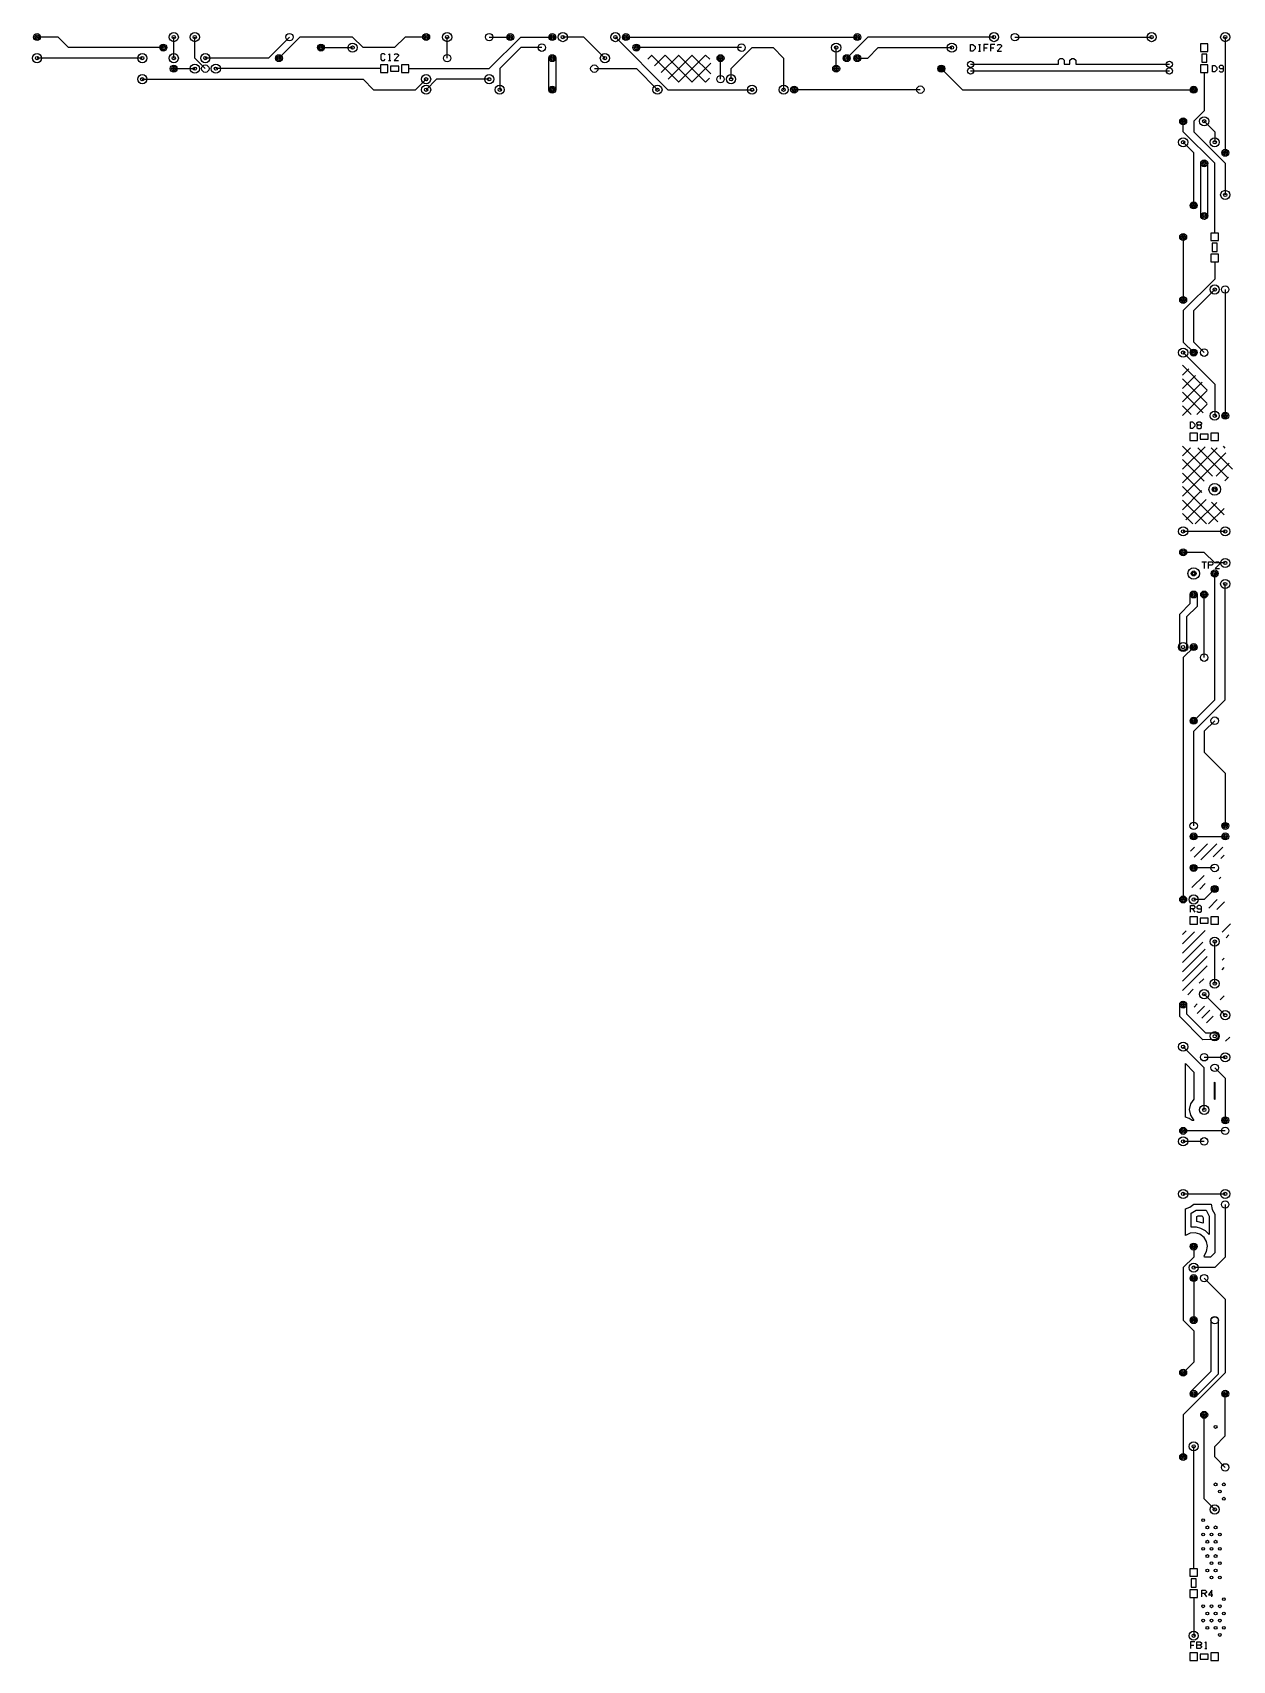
# Model space of a CAD drawing. Extents: x 7 to 284, y 6 to 364.
# Drawn here: x 139.1 to 284.1, y 167.2 to 363.8 of the extents above; entities that cross this region are included whole.
import ezdxf

# ---------------------------------------------------------------- set-up
doc = ezdxf.new("R2010")
doc.units = 0
doc.layers.add('SCORE', color=5, linetype='CONTINUOUS')

msp = doc.modelspace()

# ---------------------------------------------------------------- linework, layer by layer
at = {"layer": 'SCORE'}
for p, q in [((142.24, 363.22), (139.7, 363.22)), ((143.51, 361.95), (142.24, 363.22)), ((154.94, 361.95), (143.51, 361.95)), ((156.21, 360.68), (156.21, 363.22)), ((158.75, 360.68), (158.75, 363.22)), ((170.18, 363.22), (167.64, 360.68)), ((171.45, 363.22), (168.91, 360.68)), ((177.8, 363.22), (171.45, 363.22)), ((173.99, 361.95), (177.8, 361.95)), ((179.07, 361.95), (177.8, 363.22)), ((182.88, 361.95), (179.07, 361.95)), ((184.15, 363.22), (182.88, 361.95)), ((186.69, 363.22), (184.15, 363.22)), ((189.23, 360.68), (189.23, 363.22)), ((194.31, 359.41), (198.12, 363.22)), ((194.31, 363.22), (196.85, 363.22)), ((198.12, 361.95), (195.58, 359.41)), ((198.12, 363.22), (201.93, 363.22)), ((200.66, 361.95), (198.12, 361.95)), ((205.74, 363.22), (203.2, 363.22)), ((208.28, 360.68), (205.74, 363.22)), ((209.55, 363.22), (215.9, 356.87)), ((210.82, 363.22), (238.76, 363.22)), ((224.79, 361.95), (212.09, 361.95)), ((223.52, 359.41), (226.06, 361.95)), ((226.06, 361.95), (228.6, 361.95)), ((228.6, 361.95), (229.87, 360.68)), ((236.22, 359.41), (236.22, 361.95)), ((240.03, 363.22), (237.49, 360.68)), ((255.27, 363.22), (240.03, 363.22)), ((240.03, 360.68), (241.3, 361.95)), ((241.3, 361.95), (250.19, 361.95)), ((252.46, 361.54), (252.46, 362.34)), ((252.46, 362.34), (252.7267, 362.34)), ((252.7267, 362.34), (252.9933, 362.0733)), ((252.9933, 361.8067), (252.7267, 361.54)), ((252.9933, 362.0733), (252.9933, 361.8067)), ((253.3933, 362.34), (253.66, 362.34)), ((253.5267, 362.34), (253.5267, 361.54)), ((254.5933, 362.34), (254.06, 362.34)), ((254.06, 362.34), (254.06, 361.54)), ((254.06, 361.94), (254.46, 361.94)), ((255.3933, 362.34), (254.86, 362.34)), ((254.86, 362.34), (254.86, 361.54)), ((254.86, 361.94), (255.26, 361.94)), ((255.66, 362.2067), (255.7933, 362.34)), ((256.1933, 362.0733), (255.66, 361.54)), ((255.7933, 362.34), (256.06, 362.34)), ((256.06, 362.34), (256.1933, 362.2067)), ((256.1933, 362.2067), (256.1933, 362.0733)), ((257.81, 363.22), (274.32, 363.22)), ((281.12, 362.4), (280.22, 362.4)), ((280.22, 362.4), (280.22, 361.5)), ((281.12, 361.5), (281.12, 362.4)), ((283.21, 363.22), (283.21, 349.25)), ((152.4, 360.68), (139.7, 360.68)), ((160.02, 359.41), (158.75, 360.68)), ((167.64, 360.68), (160.02, 360.68)), ((182.06, 359.86), (181.16, 359.86)), ((181.16, 359.86), (181.16, 358.96)), ((181.3433, 361.21), (181.21, 361.0767)), ((181.21, 361.0767), (181.21, 360.5433)), ((181.21, 360.5433), (181.3433, 360.41)), ((181.61, 361.21), (181.3433, 361.21)), ((181.3433, 360.41), (181.61, 360.41)), ((181.7433, 361.0767), (181.61, 361.21)), ((181.61, 360.41), (181.7433, 360.5433)), ((182.06, 358.96), (182.06, 359.86)), ((182.1433, 361.0767), (182.2767, 361.21)), ((182.1433, 360.41), (182.41, 360.41)), ((182.2767, 361.21), (182.2767, 360.41)), ((182.81, 361.0767), (182.9433, 361.21)), ((183.3433, 360.9433), (182.81, 360.41)), ((182.81, 360.41), (183.3433, 360.41)), ((182.9433, 361.21), (183.21, 361.21)), ((183.21, 361.21), (183.3433, 361.0767)), ((183.3433, 361.0767), (183.3433, 360.9433)), ((184.6, 359.86), (183.7, 359.86)), ((183.7, 359.86), (183.7, 358.96)), ((184.6, 358.96), (184.6, 359.86)), ((201.512, 360.7212), (201.542, 360.8407)), ((201.512, 356.8288), (201.512, 360.7212)), ((201.542, 360.8407), (201.633, 360.977)), ((201.633, 360.977), (201.732, 361.0504)), ((201.732, 361.0504), (201.8888, 361.098)), ((201.8888, 361.098), (202.0519, 361.0819)), ((202.0519, 361.0819), (202.1964, 361.0047)), ((202.1964, 361.0047), (202.3004, 360.878)), ((202.3004, 360.878), (202.348, 360.7212)), ((202.348, 360.7212), (202.35, 356.87)), ((213.4705, 360.5723), (213.9481, 361.05)), ((213.9208, 361.05), (217.2008, 357.77)), ((214.2836, 359.7592), (215.5745, 361.05)), ((215.0968, 358.946), (217.2008, 361.05)), ((215.5472, 361.05), (218.8272, 357.77)), ((215.91, 358.1328), (218.8272, 361.05)), ((217.1735, 357.77), (220.4535, 361.05)), ((217.1735, 361.05), (220.4535, 357.77)), ((218.7998, 361.05), (221.0648, 358.7851)), ((218.7998, 357.77), (221.087, 360.0571)), ((220.4262, 361.05), (220.9383, 360.5379)), ((222.25, 358.14), (222.25, 360.68)), ((229.87, 360.68), (229.87, 356.87)), ((238.76, 360.68), (240.03, 360.68)), ((252.7267, 361.54), (252.46, 361.54)), ((252.46, 359.94), (263.06, 359.94)), ((253.3933, 361.54), (253.66, 361.54)), ((255.66, 361.54), (256.1933, 361.54)), ((263.06, 360.42), (263.28, 360.64)), ((263.06, 359.94), (263.06, 360.42)), ((263.28, 360.64), (263.54, 360.64)), ((263.54, 360.64), (263.76, 360.42)), ((263.76, 360.42), (263.76, 359.94)), ((263.76, 359.94), (264.46, 359.94)), ((264.46, 360.42), (264.68, 360.64)), ((264.46, 359.94), (264.46, 360.42)), ((264.68, 360.64), (264.94, 360.64)), ((264.94, 360.64), (265.16, 360.42)), ((265.16, 360.42), (265.16, 359.94)), ((265.16, 359.94), (276.46, 359.94)), ((280.22, 361.5), (281.12, 361.5)), ((281.12, 359.86), (280.22, 359.86)), ((280.22, 359.86), (280.22, 358.96)), ((280.97, 361.18), (280.37, 361.18)), ((280.37, 361.18), (280.37, 360.18)), ((280.37, 360.18), (280.97, 360.18)), ((280.97, 360.18), (280.97, 361.18)), ((281.12, 358.96), (281.12, 359.86)), ((281.67, 359.01), (281.67, 359.81)), ((281.67, 359.81), (281.9367, 359.81)), ((281.9367, 359.81), (282.2033, 359.5433)), ((282.6033, 359.81), (282.47, 359.6767)), ((282.87, 359.81), (282.6033, 359.81)), ((283.0033, 359.6767), (282.87, 359.81)), ((152.4, 358.14), (179.07, 358.14)), ((156.21, 359.41), (158.75, 359.41)), ((179.07, 359.41), (161.29, 359.41)), ((181.16, 359.41), (179.07, 359.41)), ((179.07, 358.14), (180.34, 356.87)), ((181.16, 358.96), (182.06, 358.96)), ((183.38, 359.71), (182.38, 359.71)), ((182.38, 359.71), (182.38, 359.11)), ((182.38, 359.11), (183.38, 359.11)), ((183.38, 359.11), (183.38, 359.71)), ((183.7, 358.96), (184.6, 358.96)), ((184.6, 359.41), (186.69, 359.41)), ((185.42, 356.87), (186.69, 358.14)), ((186.69, 359.41), (194.31, 359.41)), ((187.96, 358.14), (186.69, 356.87)), ((194.31, 358.14), (187.96, 358.14)), ((195.58, 359.41), (195.58, 356.87)), ((207.01, 359.41), (212.09, 359.41)), ((212.09, 359.41), (214.63, 356.87)), ((220.4262, 357.77), (220.9048, 358.2486)), ((223.52, 358.14), (223.52, 359.41)), ((248.92, 359.41), (251.46, 356.87)), ((252.46, 359.14), (276.46, 359.14)), ((280.22, 358.96), (281.12, 358.96)), ((280.67, 358.96), (280.67, 356.87)), ((281.9367, 359.01), (281.67, 359.01)), ((282.2033, 359.2767), (281.9367, 359.01)), ((282.2033, 359.5433), (282.2033, 359.2767)), ((282.47, 359.6767), (282.47, 359.5433)), ((282.47, 359.5433), (282.6033, 359.41)), ((282.47, 359.1433), (282.6033, 359.01)), ((282.6033, 359.41), (283.0033, 359.41)), ((282.6033, 359.01), (282.87, 359.01)), ((282.87, 359.01), (283.0033, 359.1433)), ((283.0033, 359.1433), (283.0033, 359.6767)), ((180.34, 356.87), (185.42, 356.87)), ((201.542, 356.7093), (201.512, 356.8288)), ((201.633, 356.573), (201.542, 356.7093)), ((201.7693, 356.482), (201.633, 356.573)), ((201.93, 356.45), (201.7693, 356.482)), ((202.0907, 356.482), (201.93, 356.45)), ((202.227, 356.573), (202.0907, 356.482)), ((202.318, 356.7093), (202.227, 356.573)), ((202.35, 356.87), (202.318, 356.7093)), ((215.9, 356.87), (226.06, 356.87)), ((246.38, 356.87), (231.14, 356.87)), ((251.46, 356.87), (279.4, 356.87)), ((280.67, 356.87), (280.67, 354.33)), ((280.67, 354.33), (279.4, 353.06)), ((278.13, 351.79), (278.13, 353.06)), ((279.4, 353.06), (279.4, 351.79)), ((280.67, 353.06), (281.94, 351.79)), ((281.94, 347.98), (278.13, 351.79)), ((279.4, 349.25), (278.13, 350.52)), ((279.4, 351.79), (283.21, 347.98)), ((281.94, 351.79), (281.94, 350.52)), ((279.4, 342.9), (279.4, 349.25)), ((280.25, 347.98), (280.282, 348.1407)), ((280.252, 341.5888), (280.25, 347.98)), ((280.282, 348.1407), (280.373, 348.277)), ((280.373, 348.277), (280.5093, 348.368)), ((280.5093, 348.368), (280.67, 348.4)), ((280.67, 348.4), (280.8307, 348.368)), ((280.8307, 348.368), (280.967, 348.277)), ((280.967, 348.277), (281.058, 348.1407)), ((281.058, 348.1407), (281.088, 348.0212)), ((281.088, 348.0212), (281.088, 341.5888)), ((281.94, 341.63), (281.94, 347.98)), ((283.21, 347.98), (283.21, 344.17)), ((280.2996, 341.432), (280.252, 341.5888)), ((280.4036, 341.3053), (280.2996, 341.432)), ((280.5481, 341.2281), (280.4036, 341.3053)), ((280.7112, 341.212), (280.5481, 341.2281)), ((280.8307, 341.242), (280.7112, 341.212)), ((280.967, 341.333), (280.8307, 341.242)), ((281.058, 341.4693), (280.967, 341.333)), ((281.088, 341.5888), (281.058, 341.4693)), ((281.94, 339.54), (281.94, 341.63)), ((278.13, 339.09), (278.13, 331.47)), ((282.39, 339.54), (281.49, 339.54)), ((281.49, 339.54), (281.49, 338.64)), ((281.49, 338.64), (282.39, 338.64)), ((282.24, 338.32), (281.64, 338.32)), ((281.64, 338.32), (281.64, 337.32)), ((282.24, 337.32), (282.24, 338.32)), ((282.39, 338.64), (282.39, 339.54)), ((282.39, 337), (281.49, 337)), ((281.49, 337), (281.49, 336.1)), ((281.64, 337.32), (282.24, 337.32)), ((282.39, 336.1), (282.39, 337)), ((281.49, 336.1), (282.39, 336.1)), ((281.94, 336.1), (281.94, 334.01)), ((281.94, 334.01), (278.13, 330.2)), ((279.4, 330.2), (281.94, 332.74)), ((283.21, 332.74), (283.21, 317.5)), ((278.13, 330.2), (278.13, 326.39)), ((279.4, 326.39), (279.4, 330.2)), ((278.13, 326.39), (279.4, 325.12)), ((280.67, 325.12), (279.4, 326.39)), ((278.13, 325.12), (281.94, 321.31)), ((278.05, 323.5853), (281.04, 320.5953)), ((278.05, 322.4146), (278.8063, 323.1709)), ((278.05, 320.7882), (279.6195, 322.3577)), ((278.05, 321.959), (281.04, 318.969)), ((278.05, 319.1619), (280.4327, 321.5445)), ((278.05, 317.5355), (281.04, 320.5255)), ((281.94, 321.31), (281.94, 317.5)), ((278.05, 320.3326), (280.5334, 317.8493)), ((278.05, 318.7063), (279.0963, 317.66)), ((279.8008, 317.66), (281.04, 318.8992)), ((279, 315.96), (279, 316.76)), ((279, 316.76), (279.2667, 316.76)), ((279.2667, 316.76), (279.5333, 316.4933)), ((279.8, 316.6267), (279.9333, 316.76)), ((279.8, 316.4933), (279.8, 316.6267)), ((279.9333, 316.76), (280.2, 316.76)), ((280.2, 316.76), (280.3333, 316.6267)), ((280.3333, 316.6267), (280.3333, 316.4933)), ((279.85, 315.41), (278.95, 315.41)), ((278.95, 315.41), (278.95, 314.51)), ((279.2667, 315.96), (279, 315.96)), ((279.5333, 316.2267), (279.2667, 315.96)), ((279.5333, 316.4933), (279.5333, 316.2267)), ((279.9333, 316.36), (279.8, 316.4933)), ((279.9333, 316.36), (279.8, 316.2267)), ((279.8, 316.2267), (279.8, 316.0933)), ((279.8, 316.0933), (279.9333, 315.96)), ((279.85, 314.51), (279.85, 315.41)), ((280.2, 316.36), (279.9333, 316.36)), ((279.9333, 315.96), (280.2, 315.96)), ((281.17, 315.26), (280.17, 315.26)), ((280.17, 315.26), (280.17, 314.66)), ((280.17, 314.66), (281.17, 314.66)), ((280.3333, 316.4933), (280.2, 316.36)), ((280.3333, 316.2267), (280.2, 316.36)), ((280.2, 315.96), (280.3333, 316.0933)), ((280.3333, 316.0933), (280.3333, 316.2267)), ((281.17, 314.66), (281.17, 315.26)), ((282.39, 315.41), (281.49, 315.41)), ((281.49, 315.41), (281.49, 314.51)), ((282.39, 314.51), (282.39, 315.41)), ((278.05, 313.8273), (281.688, 310.1893)), ((278.05, 311.0302), (280.7798, 313.76)), ((278.05, 309.4038), (282.2562, 313.61)), ((278.05, 312.6565), (279.0035, 313.61)), ((278.05, 307.7775), (283.277, 313.0045)), ((278.95, 314.51), (279.85, 314.51)), ((279.892, 313.6116), (283.5593, 309.9443)), ((281.49, 314.51), (282.39, 314.51)), ((281.5199, 313.61), (284.0835, 311.0465)), ((282.9502, 313.806), (283.1661, 313.5902)), ((278.05, 312.2009), (280.6695, 309.5814)), ((282.1002, 310.2013), (283.6894, 311.7905)), ((278.05, 310.5746), (280.384, 308.2406)), ((278.05, 308.9482), (282.3223, 304.6759)), ((283.1644, 309.6392), (283.6153, 310.0901)), ((278.05, 306.1511), (280.3487, 308.4498)), ((278.05, 307.3219), (280.9419, 304.43)), ((278.4653, 304.9401), (280.9108, 307.3856)), ((279.5816, 304.43), (282.1806, 307.029)), ((281.5706, 307.054), (283.09, 305.5346)), ((278.05, 305.6955), (279.3155, 304.43)), ((281.2079, 304.43), (283.09, 306.3121)), ((283.21, 303.53), (278.13, 303.53)), ((280.67, 300.99), (278.13, 300.99)), ((281.94, 299.72), (280.67, 300.99)), ((280.4, 299.85), (280.9333, 299.85)), ((280.6667, 299.85), (280.6667, 299.05)), ((281.2, 299.05), (281.2, 299.85)), ((281.2, 299.85), (281.6, 299.85)), ((281.6, 299.45), (281.2, 299.45)), ((281.6, 299.85), (281.7333, 299.7167)), ((281.7333, 299.5833), (281.6, 299.45)), ((281.7333, 299.7167), (281.7333, 299.5833)), ((283.21, 299.72), (281.94, 299.72)), ((282, 299.7167), (282.1333, 299.85)), ((282.5333, 299.5833), (282, 299.05)), ((282, 299.05), (282.5333, 299.05)), ((282.1333, 299.85), (282.4, 299.85)), ((282.4, 299.85), (282.5333, 299.7167)), ((282.5333, 299.7167), (282.5333, 299.5833)), ((281.94, 283.21), (281.94, 298.45)), ((283.21, 283.21), (283.21, 297.18)), ((278.98, 294.814), (278.982, 295.9512)), ((278.982, 295.9512), (279.0508, 296.1433)), ((279.0508, 296.1433), (279.1667, 296.2592)), ((279.1667, 296.2592), (279.3181, 296.3219)), ((279.3181, 296.3219), (279.4819, 296.3219)), ((279.4819, 296.3219), (279.6333, 296.2592)), ((279.6333, 296.2592), (279.7492, 296.1433)), ((279.7492, 296.1433), (279.818, 295.9512)), ((279.818, 295.9512), (279.82, 294.466)), ((280.67, 288.29), (280.67, 295.91)), ((277.71, 293.544), (278.98, 294.814)), ((277.712, 289.5188), (277.71, 293.544)), ((278.55, 293.196), (278.548, 289.5188)), ((279.82, 294.466), (278.55, 293.196)), ((277.7596, 289.362), (277.712, 289.5188)), ((277.8636, 289.2353), (277.7596, 289.362)), ((278.0081, 289.1581), (277.8636, 289.2353)), ((278.1712, 289.142), (278.0081, 289.1581)), ((279.4, 289.56), (278.13, 288.29)), ((278.2907, 289.172), (278.1712, 289.142)), ((278.427, 289.263), (278.2907, 289.172)), ((278.518, 289.3993), (278.427, 289.263)), ((278.548, 289.5188), (278.518, 289.3993)), ((278.13, 288.29), (278.13, 259.08)), ((279.4, 279.4), (283.21, 283.21)), ((279.4, 280.67), (281.94, 283.21)), ((279.4, 267.97), (279.4, 279.4)), ((281.94, 280.67), (280.67, 279.4)), ((280.67, 279.4), (280.67, 276.86)), ((280.67, 276.86), (283.21, 274.32)), ((283.21, 274.32), (283.21, 267.97)), ((279.03, 264.8965), (279.5195, 265.386)), ((279.4, 266.7), (283.21, 266.7)), ((279.4724, 264.2075), (281.0648, 265.8)), ((280.2745, 263.8783), (282.1962, 265.8)), ((281.7542, 264.2267), (282.9367, 265.4092)), ((282.6784, 264.0195), (283.09, 264.4311)), ((279.17, 260.5111), (280.6489, 261.99)), ((281.94, 262.89), (279.4, 262.89)), ((282.4771, 261.5554), (282.6899, 261.7683)), ((280.1253, 260.335), (280.7933, 261.0029)), ((281.94, 260.35), (280.67, 259.08)), ((279, 257.54), (279, 258.34)), ((279, 258.34), (279.4, 258.34)), ((279.4, 257.94), (279, 257.94)), ((279.2667, 257.94), (279.5333, 257.54)), ((280.67, 259.08), (279.4, 259.08)), ((279.4, 258.34), (279.5333, 258.2067)), ((279.5333, 258.0733), (279.4, 257.94)), ((279.5333, 258.2067), (279.5333, 258.0733)), ((279.9333, 258.34), (279.8, 258.2067)), ((279.8, 258.2067), (279.8, 258.0733)), ((279.8, 258.0733), (279.9333, 257.94)), ((279.8, 257.6733), (279.9333, 257.54)), ((280.2, 258.34), (279.9333, 258.34)), ((279.9333, 257.94), (280.3333, 257.94)), ((279.9333, 257.54), (280.2, 257.54)), ((280.3333, 258.2067), (280.2, 258.34)), ((280.2, 257.54), (280.3333, 257.6733)), ((280.3333, 257.6733), (280.3333, 258.2067)), ((281.2333, 258.0489), (282.2524, 259.068)), ((282.2058, 257.89), (283.1093, 258.7935)), ((279.85, 256.99), (278.95, 256.99)), ((278.95, 256.99), (278.95, 256.09)), ((278.95, 256.09), (279.85, 256.09)), ((279.85, 256.09), (279.85, 256.99)), ((281.17, 256.84), (280.17, 256.84)), ((280.17, 256.84), (280.17, 256.24)), ((280.17, 256.24), (281.17, 256.24)), ((281.17, 256.24), (281.17, 256.84)), ((282.39, 256.99), (281.49, 256.99)), ((281.49, 256.99), (281.49, 256.09)), ((281.49, 256.09), (282.39, 256.09)), ((282.39, 256.09), (282.39, 256.99)), ((282.8434, 255.1335), (283.84, 256.1301)), ((278.05, 252.6028), (280.7872, 255.34)), ((278.05, 254.8656), (278.4973, 255.3128)), ((278.05, 253.7342), (279.5058, 255.19)), ((278.05, 251.4715), (280.4931, 253.9146)), ((281.94, 248.92), (281.94, 254)), ((283.3112, 254.4699), (283.6374, 254.7961)), ((278.05, 250.3401), (280.8065, 253.0966)), ((278.05, 249.2087), (281.04, 252.1987)), ((282.84, 251.736), (283.09, 251.986)), ((278.05, 248.0774), (281.04, 251.0674)), ((282.84, 250.6046), (283.09, 250.8546)), ((278.6824, 247.5784), (279.3475, 248.2434)), ((280.0766, 248.9725), (280.6175, 249.5134)), ((277.71, 244.936), (277.712, 246.4212)), ((277.712, 246.4212), (277.7808, 246.6133)), ((277.7808, 246.6133), (277.932, 246.7504)), ((277.932, 246.7504), (278.0888, 246.798)), ((278.0888, 246.798), (278.2519, 246.7819)), ((278.2519, 246.7819), (278.427, 246.677)), ((278.427, 246.677), (278.518, 246.5407)), ((278.518, 246.5407), (278.55, 246.38)), ((278.55, 246.38), (278.55, 245.284)), ((279.45, 246.0832), (279.8332, 246.4664)), ((279.8024, 245.3043), (280.6988, 246.2007)), ((280.67, 247.65), (283.21, 245.11)), ((282.6111, 246.9816), (283.09, 247.4605)), ((280.496, 242.15), (277.71, 244.936)), ((278.55, 245.284), (280.844, 242.99)), ((280.3681, 244.7386), (281.3384, 245.7089)), ((280.9338, 244.1729), (281.7644, 245.0035)), ((282.0619, 242.1681), (280.496, 242.15)), ((280.844, 242.99), (282.0219, 242.9819)), ((282.0219, 242.9819), (282.237, 242.867)), ((282.2064, 242.2453), (282.0619, 242.1681)), ((282.3104, 242.372), (282.2064, 242.2453)), ((282.237, 242.867), (282.3419, 242.6919)), ((282.358, 242.5288), (282.3104, 242.372)), ((282.3419, 242.6919), (282.358, 242.5288)), ((283.2622, 241.9759), (283.7569, 242.4705)), ((280.67, 238.76), (278.13, 241.3)), ((280.67, 240.03), (283.21, 240.03)), ((278.4, 239.2622), (279.42, 238.2422)), ((278.4, 232.7876), (278.4, 239.2622)), ((279.42, 238.2422), (279.42, 234.9745)), ((280.67, 233.68), (280.67, 238.76)), ((281.94, 238.76), (283.21, 237.49)), ((281.92, 234.9745), (281.92, 237.0122)), ((281.92, 237.0122), (281.96, 236.9722)), ((281.96, 236.9722), (281.96, 234.9346)), ((283.21, 237.49), (283.21, 232.41)), ((279.018, 234.3935), (278.8707, 233.707)), ((279.42, 234.9745), (279.018, 234.3935)), ((281.96, 234.9346), (281.92, 234.9745)), ((278.8624, 232.6404), (278.4, 232.7876)), ((279.2368, 232.39), (278.8624, 232.6404)), ((278.8707, 233.707), (278.9973, 233.0164)), ((278.9973, 233.0164), (279.4154, 232.39)), ((279.4154, 232.39), (279.2368, 232.39)), ((283.21, 231.14), (278.13, 231.14)), ((280.67, 229.87), (278.13, 229.87)), ((278.13, 223.52), (283.21, 223.52)), ((278.9544, 221.9204), (279.4245, 222.27)), ((279.4245, 222.27), (281.5107, 222.27)), ((281.5107, 222.27), (281.6173, 221.6567)), ((283.21, 222.25), (283.21, 215.9)), ((278.4, 221.741), (278.9544, 221.9204)), ((278.4, 218.5069), (278.4, 221.741)), ((279.1008, 221.2169), (279.6936, 221.57)), ((279.1019, 219.5205), (279.1008, 221.2169)), ((279.6936, 221.57), (280.909, 221.57)), ((279.8011, 220.7917), (279.9227, 220.87)), ((279.8015, 220.2128), (279.8011, 220.7917)), ((280.56, 220.0117), (279.8015, 220.2128)), ((279.9227, 220.87), (280.4351, 220.87)), ((280.4351, 220.87), (280.56, 220.6424)), ((280.56, 220.6424), (280.56, 220.0117)), ((280.909, 221.57), (281.26, 220.852)), ((281.26, 220.852), (281.26, 218.6377)), ((281.6173, 221.6567), (281.96, 221.0985)), ((281.96, 221.0985), (281.96, 216.4178)), ((278.9744, 218.7845), (278.4, 218.5069)), ((279.5905, 218.8287), (278.9744, 218.7845)), ((279.7273, 219.5169), (279.1019, 219.5205)), ((280.1631, 218.6549), (279.5905, 218.8287)), ((280.2818, 219.3693), (279.7273, 219.5169)), ((280.6509, 218.2759), (280.1631, 218.6549)), ((280.8281, 219.0609), (280.2818, 219.3693)), ((280.9526, 217.7839), (280.6509, 218.2759)), ((281.26, 218.6377), (280.8281, 219.0609)), ((279.4, 217.17), (279.4, 215.9)), ((280.65, 216.0632), (280.965, 216.5882)), ((281.0693, 217.197), (280.9526, 217.7839)), ((280.965, 216.5882), (281.0693, 217.197)), ((281.96, 216.4178), (281.4222, 215.88)), ((279.4, 215.9), (278.13, 214.63)), ((278.13, 214.63), (278.13, 208.28)), ((281.94, 214.63), (279.4, 214.63)), ((280.6945, 215.88), (280.65, 216.0632)), ((281.4222, 215.88), (280.6945, 215.88)), ((283.21, 215.9), (281.94, 214.63)), ((279.4, 213.36), (279.4, 208.28)), ((280.67, 213.36), (283.21, 210.82)), ((283.21, 210.82), (283.21, 201.93)), ((281.522, 208.3212), (281.5696, 208.478)), ((281.5696, 208.478), (281.643, 208.577)), ((281.643, 208.577), (281.7793, 208.668)), ((281.7793, 208.668), (281.8988, 208.698)), ((281.8988, 208.698), (282.0619, 208.6819)), ((282.0619, 208.6819), (282.2064, 208.6047)), ((282.2064, 208.6047), (282.3104, 208.478)), ((282.3104, 208.478), (282.358, 208.3212)), ((278.13, 208.28), (279.4, 207.01)), ((279.4, 207.01), (279.4, 203.2)), ((281.52, 202.104), (281.522, 208.3212)), ((282.358, 208.3212), (282.36, 201.756)), ((279.4, 203.2), (278.13, 201.93)), ((283.21, 201.93), (278.13, 196.85)), ((279.0753, 199.6564), (281.52, 202.104)), ((282.36, 201.756), (279.6664, 199.0653)), ((278.98, 199.39), (278.9981, 199.5119)), ((278.9981, 199.2681), (278.98, 199.39)), ((278.9981, 199.5119), (279.0753, 199.6564)), ((279.0753, 199.1236), (278.9981, 199.2681)), ((279.202, 199.0196), (279.0753, 199.1236)), ((279.3588, 198.972), (279.202, 199.0196)), ((279.5219, 198.9881), (279.3588, 198.972)), ((279.6664, 199.0653), (279.5219, 198.9881)), ((283.21, 194.31), (283.21, 199.39)), ((278.13, 196.85), (278.13, 191.77)), ((280.67, 186.69), (280.67, 196.85)), ((279.4, 180.34), (279.4, 193.04)), ((281.94, 193.04), (283.21, 194.31)), ((281.94, 191.77), (281.94, 193.04)), ((283.21, 190.5), (281.94, 191.77)), ((281.94, 185.42), (280.67, 186.69)), ((279.4, 178.25), (279.4, 180.34)), ((279.85, 178.25), (278.95, 178.25)), ((278.95, 178.25), (278.95, 177.35)), ((278.95, 177.35), (279.85, 177.35)), ((279.7, 177.03), (279.1, 177.03)), ((279.1, 177.03), (279.1, 176.03)), ((279.7, 176.03), (279.7, 177.03)), ((279.85, 177.35), (279.85, 178.25)), ((279.85, 175.71), (278.95, 175.71)), ((278.95, 175.71), (278.95, 174.81)), ((279.1, 176.03), (279.7, 176.03)), ((279.85, 174.81), (279.85, 175.71)), ((280.4, 174.86), (280.4, 175.66)), ((280.4, 175.66), (280.8, 175.66)), ((280.8, 175.26), (280.4, 175.26)), ((280.6667, 175.26), (280.9333, 174.86)), ((280.8, 175.66), (280.9333, 175.5267)), ((280.9333, 175.3933), (280.8, 175.26)), ((280.9333, 175.5267), (280.9333, 175.3933)), ((281.6, 175.66), (281.2, 175.1267)), ((281.2, 175.1267), (281.7333, 175.1267)), ((281.6, 174.86), (281.6, 175.66)), ((278.95, 174.81), (279.85, 174.81)), ((279.4, 174.81), (279.4, 172.72)), ((279.4, 172.72), (279.4, 170.18)), ((279.5333, 169.44), (279, 169.44)), ((279, 169.44), (279, 168.64)), ((279.8, 168.64), (279.8, 169.44)), ((279.8, 169.44), (280.2, 169.44)), ((280.2, 169.44), (280.3333, 169.3067)), ((280.3333, 169.1733), (280.2, 169.04)), ((280.3333, 169.3067), (280.3333, 169.1733)), ((280.7333, 169.3067), (280.8667, 169.44)), ((280.8667, 169.44), (280.8667, 168.64)), ((279.85, 168.09), (278.95, 168.09)), ((278.95, 168.09), (278.95, 167.19)), ((278.95, 167.19), (279.85, 167.19)), ((279, 169.04), (279.4, 169.04)), ((280.2, 169.04), (279.8, 169.04)), ((280.2, 168.64), (279.8, 168.64)), ((279.85, 167.19), (279.85, 168.09)), ((281.17, 167.94), (280.17, 167.94)), ((280.17, 167.94), (280.17, 167.34)), ((280.17, 167.34), (281.17, 167.34)), ((280.2, 169.04), (280.3333, 168.9067)), ((280.3333, 168.7733), (280.2, 168.64)), ((280.3333, 168.9067), (280.3333, 168.7733)), ((280.7333, 168.64), (281, 168.64)), ((281.17, 167.34), (281.17, 167.94)), ((282.39, 168.09), (281.49, 168.09)), ((281.49, 168.09), (281.49, 167.19)), ((281.49, 167.19), (282.39, 167.19)), ((282.39, 167.19), (282.39, 168.09))]:
    msp.add_line(p, q, dxfattribs=at)
for centre, radius in [((156.21, 363.22), 0.55), ((158.75, 363.22), 0.55), ((189.23, 363.22), 0.55), ((203.2, 363.22), 0.55), ((209.55, 363.22), 0.55), ((255.27, 363.22), 0.55), ((274.32, 363.22), 0.55), ((283.21, 363.22), 0.55), ((139.7, 363.22), 0.42), ((139.7, 363.22), 0.27), ((139.7, 363.22), 0.12), ((154.94, 361.95), 0.42), ((154.94, 361.95), 0.27), ((154.94, 361.95), 0.12), ((156.21, 363.22), 0.2), ((158.75, 363.22), 0.2), ((170.18, 363.22), 0.45), ((173.99, 361.95), 0.42), ((173.99, 361.95), 0.27), ((173.99, 361.95), 0.12), ((177.8, 361.95), 0.55), ((177.8, 361.95), 0.2), ((186.69, 363.22), 0.42), ((186.69, 363.22), 0.27), ((186.69, 363.22), 0.12), ((189.23, 363.22), 0.2), ((194.31, 363.22), 0.45), ((196.85, 363.22), 0.42), ((196.85, 363.22), 0.27), ((196.85, 363.22), 0.12), ((200.66, 361.95), 0.45), ((201.93, 363.22), 0.42), ((201.93, 363.22), 0.27), ((201.93, 363.22), 0.12), ((203.2, 363.22), 0.2), ((209.55, 363.22), 0.2), ((210.82, 363.22), 0.42), ((210.82, 363.22), 0.27), ((210.82, 363.22), 0.12), ((212.09, 361.95), 0.42), ((212.09, 361.95), 0.27), ((212.09, 361.95), 0.12), ((224.79, 361.95), 0.45), ((236.22, 361.95), 0.55), ((236.22, 361.95), 0.2), ((238.76, 363.22), 0.42), ((238.76, 363.22), 0.27), ((238.76, 363.22), 0.12), ((250.19, 361.95), 0.55), ((250.19, 361.95), 0.2), ((255.27, 363.22), 0.2), ((257.81, 363.22), 0.45), ((274.32, 363.22), 0.2), ((283.21, 363.22), 0.2), ((139.7, 360.68), 0.55), ((139.7, 360.68), 0.2), ((152.4, 360.68), 0.55), ((152.4, 360.68), 0.2), ((156.21, 360.68), 0.55), ((156.21, 359.41), 0.42), ((156.21, 360.68), 0.2), ((158.75, 359.41), 0.55), ((160.02, 360.68), 0.55), ((160.02, 359.41), 0.45), ((160.02, 360.68), 0.2), ((161.29, 359.41), 0.55), ((168.91, 360.68), 0.42), ((168.91, 360.68), 0.27), ((168.91, 360.68), 0.12), ((189.23, 360.68), 0.45), ((201.93, 360.68), 0.42), ((201.93, 360.68), 0.27), ((201.93, 360.68), 0.12), ((207.01, 359.41), 0.45), ((208.28, 360.68), 0.55), ((208.28, 360.68), 0.2), ((222.25, 360.68), 0.42), ((222.25, 360.68), 0.27), ((222.25, 360.68), 0.12), ((236.22, 359.41), 0.42), ((237.49, 360.68), 0.42), ((237.49, 360.68), 0.27), ((237.49, 360.68), 0.12), ((238.76, 360.68), 0.42), ((238.76, 360.68), 0.27), ((238.76, 360.68), 0.12), ((248.92, 359.41), 0.42), ((252.46, 359.94), 0.38), ((276.46, 359.94), 0.38), ((152.4, 358.14), 0.55), ((152.4, 358.14), 0.2), ((156.21, 359.41), 0.27), ((156.21, 359.41), 0.12), ((158.75, 359.41), 0.2), ((161.29, 359.41), 0.2), ((186.69, 358.14), 0.55), ((186.69, 358.14), 0.2), ((194.31, 358.14), 0.55), ((194.31, 358.14), 0.2), ((222.25, 358.14), 0.45), ((223.52, 358.14), 0.55), ((223.52, 358.14), 0.2), ((236.22, 359.41), 0.27), ((236.22, 359.41), 0.12), ((248.92, 359.41), 0.27), ((248.92, 359.41), 0.12), ((252.46, 359.14), 0.38), ((276.46, 359.14), 0.38), ((186.69, 356.87), 0.55), ((186.69, 356.87), 0.2), ((195.58, 356.87), 0.55), ((195.58, 356.87), 0.2), ((201.93, 356.87), 0.42), ((201.93, 356.87), 0.27), ((201.93, 356.87), 0.12), ((214.63, 356.87), 0.55), ((214.63, 356.87), 0.2), ((226.06, 356.87), 0.55), ((226.06, 356.87), 0.2), ((229.87, 356.87), 0.55), ((229.87, 356.87), 0.2), ((231.14, 356.87), 0.42), ((231.14, 356.87), 0.27), ((231.14, 356.87), 0.12), ((246.38, 356.87), 0.45), ((279.4, 356.87), 0.42), ((279.4, 356.87), 0.27), ((279.4, 356.87), 0.12), ((278.13, 353.06), 0.42), ((278.13, 353.06), 0.27), ((278.13, 353.06), 0.12), ((280.67, 353.06), 0.55), ((280.67, 353.06), 0.2), ((278.13, 350.52), 0.55), ((278.13, 350.52), 0.2), ((281.94, 350.52), 0.55), ((281.94, 350.52), 0.2), ((280.67, 347.98), 0.42), ((280.67, 347.98), 0.27), ((280.67, 347.98), 0.12), ((283.21, 349.25), 0.42), ((283.21, 349.25), 0.27), ((283.21, 349.25), 0.12), ((283.21, 344.17), 0.55), ((283.21, 344.17), 0.2), ((279.4, 342.9), 0.42), ((279.4, 342.9), 0.27), ((279.4, 342.9), 0.12), ((280.67, 341.63), 0.42), ((280.67, 341.63), 0.27), ((280.67, 341.63), 0.12), ((278.13, 339.09), 0.42), ((278.13, 339.09), 0.27), ((278.13, 339.09), 0.12), ((281.94, 332.74), 0.55), ((281.94, 332.74), 0.2), ((283.21, 332.74), 0.45), ((278.13, 331.47), 0.42), ((278.13, 331.47), 0.27), ((278.13, 331.47), 0.12), ((278.13, 325.12), 0.55), ((278.13, 325.12), 0.2), ((279.4, 325.12), 0.42), ((279.4, 325.12), 0.27), ((279.4, 325.12), 0.12), ((280.67, 325.12), 0.45), ((281.94, 317.5), 0.55), ((281.94, 317.5), 0.2), ((283.21, 317.5), 0.42), ((283.21, 317.5), 0.27), ((283.21, 317.5), 0.12), ((281.94, 308.61), 0.7), ((281.94, 308.61), 0.3), ((281.94, 308.61), 0.15), ((278.13, 303.53), 0.55), ((278.13, 303.53), 0.2), ((283.21, 303.53), 0.55), ((283.21, 303.53), 0.2), ((278.13, 300.99), 0.42), ((278.13, 300.99), 0.27), ((278.13, 300.99), 0.12), ((279.4, 298.45), 0.7), ((281.94, 298.45), 0.42), ((283.21, 299.72), 0.55), ((283.21, 299.72), 0.2), ((279.4, 298.45), 0.3), ((279.4, 298.45), 0.15), ((281.94, 298.45), 0.27), ((281.94, 298.45), 0.12), ((283.21, 297.18), 0.55), ((283.21, 297.18), 0.2), ((279.4, 295.91), 0.42), ((279.4, 295.91), 0.27), ((279.4, 295.91), 0.12), ((280.67, 295.91), 0.42), ((280.67, 295.91), 0.27), ((280.67, 295.91), 0.12), ((278.13, 289.56), 0.55), ((278.13, 289.56), 0.2), ((279.4, 289.56), 0.42), ((279.4, 289.56), 0.27), ((279.4, 289.56), 0.12), ((280.67, 288.29), 0.45), ((281.94, 280.67), 0.45), ((279.4, 280.67), 0.42), ((279.4, 280.67), 0.27), ((279.4, 280.67), 0.12), ((279.4, 267.97), 0.45), ((283.21, 267.97), 0.42), ((283.21, 267.97), 0.27), ((283.21, 267.97), 0.12), ((279.4, 266.7), 0.42), ((279.4, 266.7), 0.27), ((279.4, 266.7), 0.12), ((283.21, 266.7), 0.42), ((283.21, 266.7), 0.27), ((283.21, 266.7), 0.12), ((279.4, 262.89), 0.42), ((279.4, 262.89), 0.27), ((279.4, 262.89), 0.12), ((281.94, 262.89), 0.45), ((278.13, 259.08), 0.42), ((279.4, 259.08), 0.55), ((281.94, 260.35), 0.42), ((281.94, 260.35), 0.27), ((281.94, 260.35), 0.12), ((278.13, 259.08), 0.27), ((278.13, 259.08), 0.12), ((279.4, 259.08), 0.2), ((281.94, 254), 0.55), ((281.94, 254), 0.2), ((280.67, 247.65), 0.55), ((280.67, 247.65), 0.2), ((281.94, 248.92), 0.55), ((281.94, 248.92), 0.2), ((278.13, 246.38), 0.42), ((278.13, 246.38), 0.27), ((278.13, 246.38), 0.12), ((283.21, 245.11), 0.55), ((283.21, 245.11), 0.2), ((278.13, 241.3), 0.55), ((281.94, 242.57), 0.55), ((281.94, 242.57), 0.2), ((278.13, 241.3), 0.2), ((280.67, 240.03), 0.45), ((283.21, 240.03), 0.55), ((283.21, 240.03), 0.2), ((281.94, 238.76), 0.45), ((280.67, 233.68), 0.55), ((280.67, 233.68), 0.2), ((283.21, 232.41), 0.42), ((283.21, 232.41), 0.27), ((283.21, 232.41), 0.12), ((278.13, 229.87), 0.55), ((278.13, 231.14), 0.42), ((278.13, 231.14), 0.27), ((278.13, 229.87), 0.2), ((278.13, 231.14), 0.12), ((280.67, 229.87), 0.45), ((283.21, 231.14), 0.45), ((278.13, 223.52), 0.55), ((278.13, 223.52), 0.2), ((283.21, 223.52), 0.55), ((283.21, 222.25), 0.45), ((283.21, 223.52), 0.2), ((279.4, 217.17), 0.42), ((279.4, 217.17), 0.27), ((279.4, 217.17), 0.12), ((279.4, 214.63), 0.55), ((279.4, 214.63), 0.2), ((279.4, 213.36), 0.42), ((279.4, 213.36), 0.27), ((279.4, 213.36), 0.12), ((280.67, 213.36), 0.45), ((279.4, 208.28), 0.42), ((279.4, 208.28), 0.27), ((279.4, 208.28), 0.12), ((281.94, 208.28), 0.45), ((278.13, 201.93), 0.42), ((278.13, 201.93), 0.27), ((278.13, 201.93), 0.12), ((279.4, 199.39), 0.42), ((279.4, 199.39), 0.27), ((279.4, 199.39), 0.12), ((283.21, 199.39), 0.42), ((283.21, 199.39), 0.27), ((283.21, 199.39), 0.12), ((280.67, 196.85), 0.42), ((280.67, 196.85), 0.27), ((280.67, 196.85), 0.12), ((282.05, 195.3818), 0.17), ((279.4, 193.04), 0.55), ((279.4, 193.04), 0.2), ((278.13, 191.77), 0.42), ((278.13, 191.77), 0.27), ((278.13, 191.77), 0.12), ((283.21, 190.5), 0.45), ((282.05, 188.4538), 0.17), ((282.55, 187.5878), 0.17), ((283.05, 188.4538), 0.17), ((283.05, 186.7218), 0.17), ((281.94, 185.42), 0.55), ((281.94, 185.42), 0.2), ((280.55, 184.1238), 0.17), ((281.05, 183.2578), 0.17), ((282.05, 183.2578), 0.17), ((280.55, 182.3918), 0.17), ((281.05, 181.5258), 0.17), ((281.55, 182.3918), 0.17), ((282.05, 181.5258), 0.17), ((282.55, 182.3918), 0.17), ((280.55, 180.6598), 0.17), ((281.05, 179.7938), 0.17), ((281.55, 180.6598), 0.17), ((281.55, 178.9278), 0.17), ((282.05, 179.7938), 0.17), ((282.55, 180.6598), 0.17), ((282.55, 178.9278), 0.17), ((281.05, 178.0618), 0.17), ((281.55, 177.1958), 0.17), ((282.05, 178.0618), 0.17), ((282.55, 177.1958), 0.17), ((280.55, 173.7318), 0.17), ((281.05, 172.8658), 0.17), ((281.55, 173.7318), 0.17), ((282.05, 172.8658), 0.17), ((282.55, 173.7318), 0.17), ((283.05, 174.5978), 0.17), ((283.05, 172.8658), 0.17), ((280.55, 171.9998), 0.17), ((281.05, 171.1338), 0.17), ((281.55, 171.9998), 0.17), ((282.05, 171.1338), 0.17), ((282.55, 171.9998), 0.17), ((283.05, 171.1338), 0.17), ((279.4, 170.18), 0.55), ((279.4, 170.18), 0.2), ((282.55, 170.2678), 0.17)]:
    msp.add_circle(centre, radius, dxfattribs=at)

doc.saveas('drawing.dxf')
